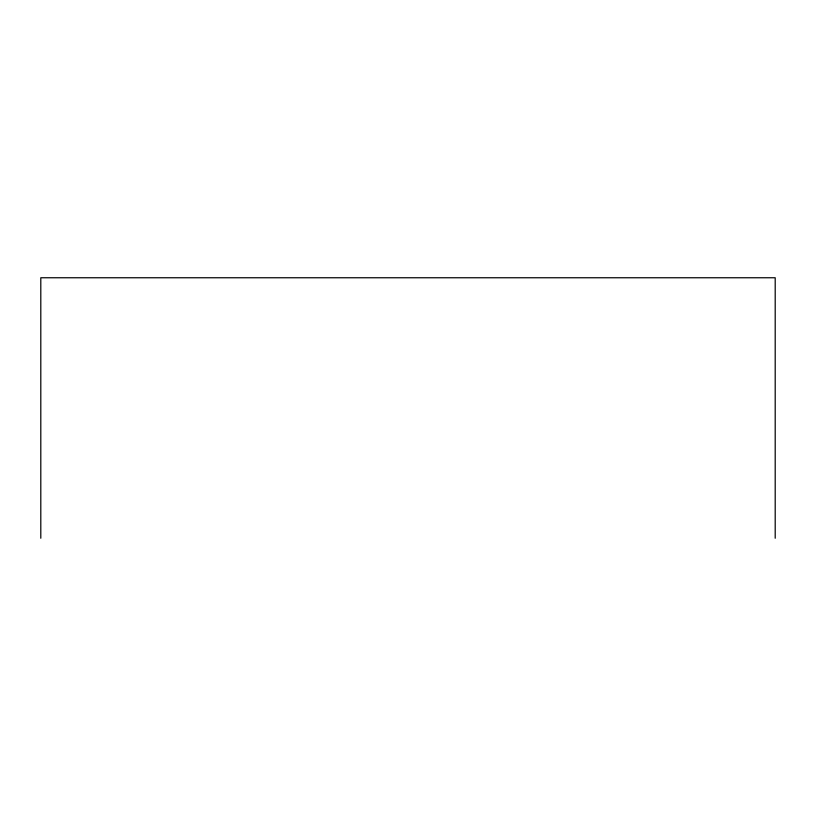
<?xml version="1.0" encoding="UTF-8"?>
<svg xmlns="http://www.w3.org/2000/svg" width="816" height="816" viewBox="0 0 816 816"><rect width="100%" height="100%" fill="white"/><g stroke="black" fill="none" stroke-linecap="round" stroke-linejoin="round"><path stroke-width="1.22" d="M775.2 538.244L775.2 277.756L40.8 277.756L40.8 538.244"/></g></svg>
